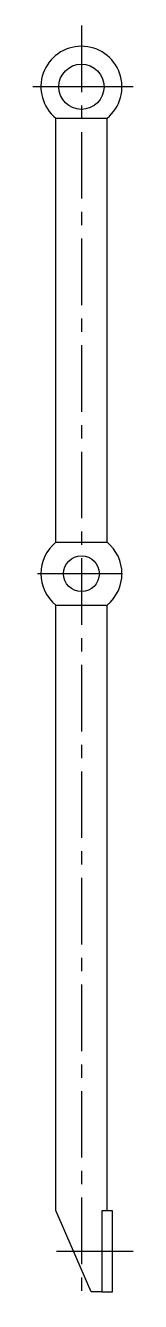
# Model space of a CAD drawing. Extents: x 484 to 579, y 363 to 1561.
import ezdxf

# ---------------------------------------------------------------- set-up
doc = ezdxf.new("R2010")
doc.units = 0
doc.header["$LTSCALE"] = 50
doc.linetypes.add('CENTER', pattern=[2, 1.25, -0.25, 0.25, -0.25])
doc.layers.get('0').update_dxf_attribs({"linetype": 'CONTINUOUS'})
doc.layers.add('CEN', color=7, linetype='CENTER')

msp = doc.modelspace()

# ---------------------------------------------------------------- linework, layer by layer
for p, q in [((578.5, 1503.5), (484.2, 1503.5)), ((505.9, 1076), (505.9, 1474.1)), ((505.9, 1474.1), (553.9, 1474.1)), ((553.9, 1076), (553.9, 1474.1)), ((505.9, 1076), (553.9, 1076)), ((568.5, 1046.5), (488.6, 1046.5)), ((505.9, 449), (505.9, 1017.1)), ((505.9, 1017.1), (553.9, 1017.1)), ((553.9, 448.5), (553.9, 1017.1)), ((538.9, 372.5), (505.9, 449)), ((548.9, 448.5), (548.9, 372.5)), ((558.9, 448.5), (548.9, 448.5)), ((558.9, 372.5), (558.9, 448.5)), ((578.5, 410.5), (506.4, 410.5)), ((548.9, 372.5), (538.9, 372.5)), ((548.9, 372.5), (558.9, 372.5))]:
    msp.add_line(p, q)
for centre, radius in [((529.9, 1503.5), 21.2), ((529.9, 1046.5), 16.8)]:
    msp.add_circle(centre, radius)
for centre, start, end in [((529.9, 1503.5), 309.1667, 230.8333), ((529.9, 1046.5), 129.1668, 230.8333), ((529.9, 1046.5), 309.1667, 50.8332)]:
    msp.add_arc(centre, 38, start, end)
at = {"layer": 'CEN'}
msp.add_line((529.9, 1561), (529.9, 363.5), dxfattribs=at)

doc.saveas('drawing.dxf')
